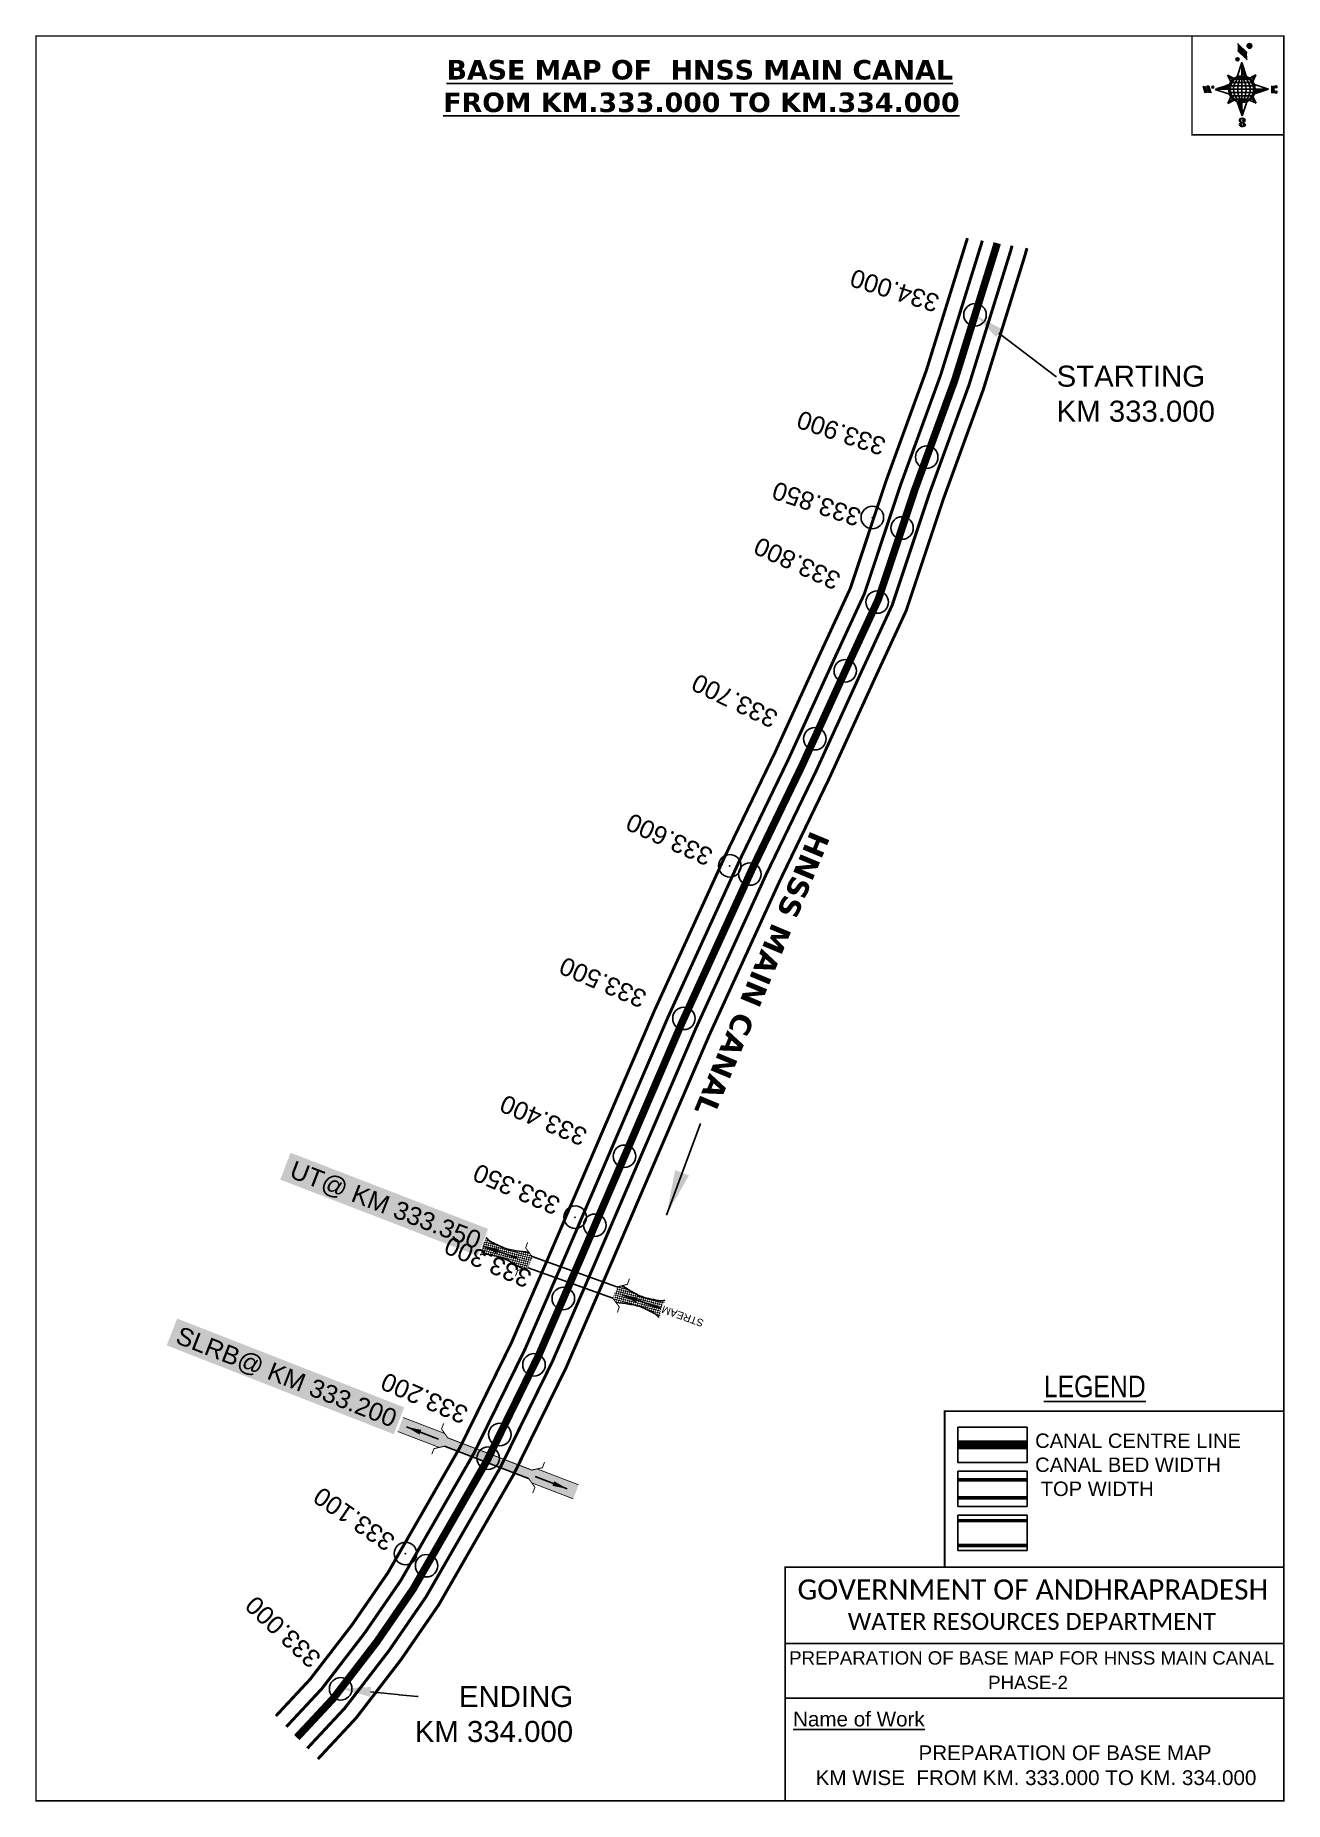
# Model space of a CAD drawing. Header units: inches. Extents: x 797048 to 797880, y 1566643 to 1567819.
import ezdxf
from ezdxf import colors
from ezdxf.entities.mleader import LeaderData, LeaderLine
from ezdxf.enums import TextEntityAlignment as Align
from ezdxf.math import Vec2, Vec3

# ---------------------------------------------------------------- set-up
doc = ezdxf.new("R2010")
doc.units = ezdxf.units.IN
doc.header["$LTSCALE"] = 15
doc.header["$MEASUREMENT"] = 0
doc.header["$PDMODE"] = 32
doc.header["$PDSIZE"] = 15
doc.linetypes.add('ACAD_ISO02W100', pattern=[15, 12, -3])
doc.linetypes.add('HIDDEN2', pattern=[0.1875, 0.125, -0.0625])
for name, color, linetype in [('AQUADUCT', 1, 'Continuous'), ('bord', 1, 'Continuous'), ('CANAL1', 7, 'Continuous'), ('CSMark', 72, 'Continuous'), ('DCBMS', 232, 'Continuous'), ('PAGE', 7, 'Continuous'), ('STRUCTURE', 5, 'Continuous'), ('TEXT', 6, 'Continuous')]:
    doc.layers.add(name, color=color, linetype=linetype)
doc.styles.add('ARIALN', font='ARIALN.TTF')
doc.styles.get("Standard").update_dxf_attribs({"font": 'arial.ttf'})
doc.dimstyles.get("Standard").update_dxf_attribs({"dimtxt": 20, "dimasz": 0.18, "dimexe": 0.18, "dimexo": 0.0625, "dimgap": 0.09, "dimtad": 0, "dimtih": 1, "dimtoh": 1, "dimdec": 4, "dimzin": 0, "dimdsep": 46, "dimtxsty": 'Standard', "dimcen": 0.09, "dimadec": 0, "dimazin": 0, "dimtfac": 1, "dimtdec": 4, "dimtofl": 0, "dimtmove": 0, "dimatfit": 3, "dimfxl": 1, "dimtolj": 1, "dimtzin": 0, "dimarcsym": 0})
pattern_1 = [(267.2971131487395, (-8720374.9383359, 50637915.13839893), (10.53672553373347, -0.4974314379093613), [])]
pattern_2 = [(357.2971131487395, (-8720374.9383359, 50637915.13839893), (0.4974314379093601, 10.53672553373348), [])]

# ---------------------------------------------------------------- blocks, each defined once
blk = doc.blocks.new('*X26')
at = {"color": 0, "linetype": 'Continuous'}
for p, q in [((6321.563175437702, 239.2074203663178), (6322.581924588794, 240.2261695174094)), ((6321.571094283617, 239.3921159075293), (6322.524536642279, 240.3455582661906)), ((6321.579013129532, 239.5768114487408), (6322.467148695763, 240.4649470149719)), ((6321.586931975447, 239.7615069899523), (6322.409760749248, 240.5843357637531)), ((6321.594850821361, 239.9462025311638), (6322.352372802732, 240.7037245125344)), ((6321.602769667276, 240.1308980723753), (6322.294984856217, 240.8231132613157)), ((6321.610688513191, 240.3155936135868), (6322.322610836808, 241.0275159372032)), ((6321.618607359106, 240.5002891547983), (6322.339575221931, 241.2212570176224)), ((6321.670405508729, 239.1378737420482), (6322.639312535309, 240.1067807686281)), ((6321.756101028845, 239.046792566867), (6322.694551492757, 239.9852430307802)), ((6321.767025283511, 240.8254837745006), (6322.356539607053, 241.4149980980416)), ((6321.841796548961, 238.9557113916858), (6322.784401525116, 239.8983163678416)), ((6321.927492069076, 238.8646302165046), (6322.874251557474, 239.8113897049031)), ((6322.013187589191, 238.7735490413234), (6322.964101589832, 239.7244630419646)), ((6322.075863133939, 241.3110983202248), (6322.373503992176, 241.6087391784607)), ((6322.098883109306, 238.6824678661422), (6323.053951622191, 239.637536379026)), ((6322.184578629423, 238.591386690961), (6323.143801654548, 239.5506097160875)), ((6322.270274149538, 238.5003055157798), (6323.233651686906, 239.463683053149)), ((6322.405772691616, 238.4590273625623), (6323.316199320379, 239.3694539913255)), ((6322.536564177177, 238.4130421528257), (6323.436926723143, 239.3134046987925)), ((6322.667355662737, 238.3670569430892), (6323.557654125907, 239.2573554062594)), ((6322.798147148297, 238.3210717333527), (6323.67838152867, 239.2013061137264)), ((6322.928938633857, 238.2750865236161), (6323.799108931434, 239.1452568211934)), ((6323.059730119417, 238.2291013138795), (6323.919836334197, 239.0892075286604)), ((6323.190521604977, 238.183116104143), (6324.040563736961, 239.0331582361274)), ((6323.334898284248, 238.1507160881169), (6324.161291139725, 238.9771089435944)), ((6323.500484499982, 238.1395256085544), (6324.282018542488, 238.9210596510615)), ((6323.666070715716, 238.1283351289918), (6324.389078986148, 238.8513433994243)), ((6323.83165693145, 238.1171446494292), (6324.558435473549, 238.8439231915289)), ((6324.097210919775, 238.2059219424567), (6324.727791960951, 238.8365029836336)), ((6324.341779298861, 238.2737136262468), (6324.897148448353, 238.8290827757383)), ((6324.586347677948, 238.341505310037), (6325.066504935754, 238.821662567843)), ((6324.830916057034, 238.4092969938271), (6325.235861423155, 238.8142423599477)), ((6325.075484436121, 238.4770886776172), (6325.405217910557, 238.8068221520524)), ((6325.401209342145, 238.6260368883443), (6325.574574397958, 238.7994019441571))]:
    blk.add_line(p, q, dxfattribs=at)
blk = doc.blocks.new('*X25')
at = {"color": 0, "linetype": 'Continuous'}
for p, q in [((6324.425409812192, 240.3018877878409), (6324.530098087213, 240.4065760628617)), ((6324.560821561592, 240.2605228419445), (6324.762767368324, 240.4624686486762)), ((6324.696233310992, 240.2191578960481), (6324.995436649435, 240.5183612344908)), ((6324.831645060392, 240.1777929501517), (6325.228105930546, 240.5742538203053)), ((6324.967056809793, 240.1364280042552), (6325.451206401633, 240.6205775960956)), ((6325.102468559193, 240.0950630583588), (6325.626700194168, 240.619294693334)), ((6325.231508829004, 240.0473266328736), (6325.802193986703, 240.6180117905725)), ((6325.335045025791, 239.9740861343645), (6325.976788801136, 240.6158299097086)), ((6325.438581222579, 239.9008456358553), (6326.100204563527, 240.5624689768027)), ((6325.542117419366, 239.8276051373462), (6326.223620325917, 240.5091080438968)), ((6325.645653616154, 239.754364638837), (6326.347036088308, 240.455747110991)), ((6325.749189812941, 239.6811241403279), (6326.470451850699, 240.4023861780851)), ((6325.852726009729, 239.6078836418188), (6326.593867613089, 240.3490252451792)), ((6325.951486090436, 239.5298670272285), (6326.71728337548, 240.2956643122733)), ((6326.036566250415, 239.4381704919113), (6326.840699137871, 240.2423033793674)), ((6326.121646410395, 239.346473956594), (6326.964114900262, 240.1889424464615)), ((6326.206726570374, 239.2547774212767), (6327.055858370612, 240.1039092215148)), ((6326.291806730354, 239.1630808859595), (6327.135785134496, 240.0070592901021)), ((6326.376886890333, 239.0713843506422), (6327.21571189838, 239.9102093586895)), ((6326.461967050313, 238.9796878153249), (6327.295638662264, 239.8133594272769)), ((6326.547047210292, 238.8879912800077), (6327.375565426148, 239.7165094958642)), ((6326.632127370272, 238.7962947446904), (6327.455492190032, 239.6196595644516)), ((6326.717207530251, 238.7045982093731), (6327.535418953916, 239.5228096330389)), ((6326.788410008449, 236.4777036487165), (6327.354219516036, 237.0435131563033)), ((6326.792225928501, 238.6028399123283), (6327.6153457178, 239.4259597016263)), ((6326.838137672734, 238.4719749612643), (6327.695272481684, 239.3291097702136)), ((6326.884049416966, 238.3411100102004), (6327.775199245568, 239.2322598388009)), ((6326.916746160023, 236.7828164955863), (6327.582476853365, 237.4485471889285)), ((6326.9299611612, 238.2102450591364), (6327.853734496604, 239.1340183945408)), ((6326.975872905432, 238.0793801080725), (6327.849127438164, 238.952634640804)), ((6327.003134980726, 237.9298654880686), (6327.844520379724, 238.7712508870673)), ((6327.012515933215, 237.7624697452613), (6327.839913321284, 238.5898671333306)), ((6327.021896885704, 237.5950740024541), (6327.835306262844, 238.4084833795939)), ((6327.031277838193, 237.4276782596467), (6327.830699204404, 238.2270996258572)), ((6327.040658790683, 237.2602825168395), (6327.826092145964, 238.0457158721205)), ((6327.045082311595, 237.087929342456), (6327.810734190693, 237.8535812215537))]:
    blk.add_line(p, q, dxfattribs=at)
blk = doc.blocks.new('H')
at = {"layer": 'bord', "extrusion": (0.0004278845142637609, 0.00479197890903182, 0.9999884268595202)}
h = blk.add_hatch(dxfattribs=at)
h.set_pattern_fill('LINE', color=8, scale=84.38768555040302, angle=-2.702886851260515, style=0)
h.set_pattern_definition(pattern_2)
h.paths.add_polyline_path([(-492.4668010775931, 785.5898788240738, -0.090992046448718), (-447.9625593584497, 775.2324968557805), (-486.4976985411486, 912.0312741750386)])
h = blk.add_hatch(dxfattribs=at)
h.set_pattern_fill('LINE', color=8, scale=84.38768555040302, angle=-92.70288685126052, style=0)
h.set_pattern_definition(pattern_1)
h.paths.add_polyline_path([(-624.8772989658173, 665.1175860036165, -0.09099204644210665), (-614.5199170010164, 709.6218277204316), (-751.3186943142209, 671.0866885515861)])
h = blk.add_hatch(dxfattribs=at)
h.set_pattern_fill('LINE', color=8, scale=84.38768555040302, angle=-2.702886851260515, style=0)
h.set_pattern_definition(pattern_2)
h.paths.add_polyline_path([(-504.4050061509479, 532.7070881242398, -0.090992046448718), (-548.909247870557, 543.064470092766), (-510.3741086877417, 406.2656927765347)])
h = blk.add_hatch(dxfattribs=at)
h.set_pattern_fill('LINE', color=8, scale=84.38768555040302, angle=-92.70288685126052, style=0)
h.set_pattern_definition(pattern_1)
h.paths.add_polyline_path([(-245.5531129193259, 647.210278397426), (-371.9945082624909, 653.17938094493, -0.09099204644878103), (-382.3518902289215, 608.6751392250881)])
at = {"layer": 'bord', "extrusion": (0.0004278845142637604, 0.00479197890903182, 0.9999884268595203)}
for p, q in [((-519.3860571105615, 1020.408509141766, -1216.824464901347), (-434.678793075087, 927.3084467682056, -1216.414571548796)), ((-516.2384251924814, 1087.08582315594, -1217.145331720205), (-431.5311611755169, 993.9857607749291, -1216.735438367611)), ((-538.2690597721958, 773.6536562892143, -1215.633927328097), (-487.0181812191731, 906.212239655666, -1216.291082326422)), ((-487.0181812191731, 906.212239655666, -1216.291082326422), (-492.9870239489828, 779.7722960542887, -1215.682623766277)), ((-487.0181812191731, 906.212239655666, -1216.291082326422), (-448.4827650671941, 769.4150330077391, -1215.652034309381)), ((-864.6667208376457, 700.9117660832126, -1215.145683569252), (-846.8602190883248, 637.7003116968554, -1214.850391321915)), ((-846.885899517627, 700.0723706756253, -1215.149269383754), (-829.079397758178, 636.8609162860084, -1214.853977136408)), ((-829.1050781964441, 699.2329752675723, -1215.152855198257), (-811.2985764592304, 636.0215208844747, -1214.857562950931)), ((-829.1050781964441, 699.2329752675723, -1215.152855198257), (-811.3242568973801, 698.393579858588, -1215.156441012743)), ((-811.3242568973801, 698.393579858588, -1215.156441012743), (-793.5177551378147, 635.1821254740935, -1214.861148765422)), ((-751.8386587080895, 665.2704204607289, -1215.023166955395), (-615.0399729244527, 703.8051171880215, -1215.266361263119)), ((-626.736305744329, 793.7732813858893, -1215.692487060367), (-566.811349663476, 760.1895317081362, -1215.557193835181)), ((-626.736305744329, 793.7732813858893, -1215.692487060367), (-584.1428260545363, 746.9596384149045, -1215.486379775655)), ((-598.946746484784, 730.9517588270828, -1215.4033350249), (-626.736305744329, 793.7732813858893, -1215.692487060367)), ((-421.3357812265749, 753.3219341966324, -1215.586531535218), (-358.5136001041974, 781.1110481221694, -1215.746578873753)), ((-358.5136001041974, 781.1110481221694, -1215.746578873753), (-405.3276889660046, 738.5181495659053, -1215.522440984547)), ((-358.5136001041974, 781.1110481221694, -1215.746578873753), (-392.0976094479556, 721.1868434431963, -1215.445049781629)), ((-378.6332729603746, 692.6448510554619, -1215.314036820931), (-246.0730746499612, 641.3942844460253, -1215.12516345687)), ((-213.4791469212505, 669.2951450282708, -1215.272811938016), (-216.710715676134, 600.8397693103179, -1214.943388670676)), ((-751.8386587080895, 665.2704204607289, -1215.023166955395), (-625.3972626964678, 659.3013864478562, -1215.048666080719)), ((-619.2784603905748, 614.0198538512923, -1214.834293591338), (-751.8386587080895, 665.2704204607289, -1215.023166955395)), ((-639.398133254319, 525.5536567845847, -1214.401751538512), (-605.8141239105607, 585.4778614635579, -1214.703280630637)), ((-639.398133254319, 525.5536567845847, -1214.401751538512), (-592.5840443923953, 568.1465553403832, -1214.625889427719)), ((-576.5759521321743, 553.3427707091905, -1214.561798877043), (-639.398133254319, 525.5536567845847, -1214.401751538512)), ((-510.8935521394596, 400.4524652508553, -1213.857248085843), (-549.4289682914387, 537.2496718976181, -1214.496296102879)), ((-459.6426735860878, 533.0110486173071, -1214.514403084168), (-510.8935521394596, 400.4524652508553, -1213.857248085843)), ((-504.9247094094171, 526.8924088519998, -1214.465706645989), (-510.8935521394596, 400.4524652508553, -1213.857248085843)), ((-371.1754276144202, 512.8914235194679, -1214.455843351893), (-431.1003836950404, 546.475173198618, -1214.591136577086)), ((-371.1754276144202, 512.8914235194679, -1214.455843351893), (-413.7689073036308, 559.7050664918497, -1214.661950636613)), ((-398.9649868734996, 575.7129460782744, -1214.74499538736), (-371.1754276144202, 512.8914235194679, -1214.455843351893)), ((-246.0730746499612, 641.3942844460253, -1215.12516345687), (-382.8717604242847, 602.859587718267, -1214.881969149149)), ((-372.5144706616993, 647.363318458898, -1215.099664331546), (-246.0730746499612, 641.3942844460253, -1215.12516345687)), ((-197.1518122339039, 599.9164343632292, -1214.947333066632), (-193.9202434780891, 668.3718100786209, -1215.276756333961))]:
    blk.add_line(p, q, dxfattribs=at)
at = {"layer": 'bord', "color": 8, "linetype": 'ByBlock', "extrusion": (0.0004278845142637604, 0.00479197890903182, 0.9999884268595203)}
for p, q in [((-375.037429585529, 679.1629559395369, -1215.250969739694), (-619.8901498829364, 690.7217333998997, -1215.201589898729)), ((-386.4701403837535, 711.3830894059502, -1215.400477790083), (-605.4730712235323, 721.7215742594562, -1215.35631111762)), ((-410.8462962137419, 744.2142448802479, -1215.547375515144), (-578.1125475389999, 752.110393114388, -1215.51364266185)), ((-492.9872379411827, 779.772306161467, -1215.682623723144), (-504.9247094094171, 526.8924088519998, -1214.465706645989)), ((-372.5145726100891, 647.3634304928128, -1215.099664824794), (-625.3973747401615, 659.3012845208868, -1215.048665544341)), ((-378.0217974673142, 615.9429816137999, -1214.946740470406), (-622.87451776542, 627.5017590741627, -1214.897360629442)), ((-392.4388761268347, 584.9431407540105, -1214.792019251512), (-611.441806967312, 595.2816256079823, -1214.747852579053)), ((-419.7993998112506, 554.5543218990788, -1214.634687707282), (-587.06565113744, 562.4504701336846, -1214.600954853988))]:
    blk.add_line(p, q, dxfattribs=at)
at = {"layer": 'bord', "extrusion": (0.0004278845142637604, 0.00479197890903182, 0.9999884268595203)}
for points, const_width, elevation in [([(-522.0131121619479, 959.550775259228), (-515.7175743466119, 1092.906934415961)], 1.60540055982536, -1212.142843617219), ([(-434.158262363472, 933.1277235058805), (-427.8627245295095, 1066.483882669366)], 1.60540055982536, -1212.142843617219), ([(-870.0736340994383, 707.00824508073), (-846.3658724653925, 705.889038352192)], 0.6421602239301444, -1212.142843617219), ([(-828.5594987093612, 642.676858191162), (-820.953748198869, 677.9586989512691)], 0.6421602239301444, -1212.142843617223), ([(-792.9978562549747, 640.9980480956772), (-781.589230506466, 693.9208092413096)], 0.6421602239301444, -1212.142843617218), ([(-222.7385766651839, 675.5731321041832), (-173.8413183107752, 673.2647682324088)], 0.7063762463231584, -1212.142843617221), ([(-828.5594987093612, 642.6768581911618), (-855.2307305332708, 643.935965762368)], 0.6421602239301444, -1212.142843617219), ([(-810.7786774830411, 641.8374531447001), (-784.1074456587239, 640.5783455765209)], 0.6421602239301444, -1212.142843617222), ([(-177.0730277270245, 604.8086065300355), (-225.9702860934822, 607.1169704015771)], 0.7063762463231584, -1212.142843617222), ([(-194.785239975681, 644.8497587676384), (-185.0057882997701, 644.3880859934699)], 0.7063762463231584, -1212.14284361722)]:
    blk.add_lwpolyline(points, dxfattribs=dict(at, const_width=const_width, elevation=elevation))
for points, const_width, elevation in [([(-413.6616245851993, 1073.140134249887, 1), (-397.6117714248124, 1057.729118476532, 1)], 22.25077962579039, -1212.14284361722), ([(-530.3419430367337, 949.5474510251247, 1), (-519.6420409089901, 939.2734405104861, 1)], 14.83385308386026, -1212.142843617223), ([(-775.9087905502321, 696.5833098740303, 1), (-769.4888492682775, 690.418903565154, 1)], 8.900311850316152, -1212.142843617216), ([(-180.1423226412179, 617.9784816729323, 1), (-173.0803872516442, 611.1976347345654, 1)], 9.790343035347762, -1212.142843617219), ([(-177.8339587833615, 666.8757400336997, 1), (-170.7720233739972, 660.0948930920731, 1)], 9.790343035347762, -1212.142843617223), ([(-489.8397168474219, 361.7280028313068, 1), (-498.0671858660056, 369.1142257457323, 1)], 11.05656073458609, -1212.142843617215), ([(-525.1949096693778, 321.5505605205689, 1), (-533.4223786795214, 328.9367834347616, 1)], 11.05656073458609, -1212.142843617218)]:
    blk.add_lwpolyline(points, format="xyb", close=True, dxfattribs=dict(at, const_width=const_width, elevation=elevation))
for points, elevation in [([(-537.0436544864716, 317.3909783906986), (-530.686771839954, 310.4778530870033), (-519.7848077441001, 306.8033377354246), (-504.8555995545785, 306.8996049665207), (-493.8614930827366, 309.9751672386152), (-486.3299612487816, 317.6739007300386), (-486.5193926708707, 325.7780890813514), (-490.6180678635317, 333.2605072774198), (-493.5031616341619, 336.2254691210802), (-502.816804350885, 340.8534958871466), (-522.4580017436219, 347.2728260433129), (-530.4257294404489, 351.5824209563287), (-533.6858260648524, 354.5525017987891), (-537.4013079778782, 362.629807892173), (-536.9549017110166, 373.3508360361672), (-530.0284934418471, 380.6827556172281), (-520.0052991440441, 384.0716307398478), (-503.5000552259427, 384.2213990291513), (-492.5323047870551, 379.8708521119993), (-487.1463343054379, 373.2710396641844)], -1212.142843617219), ([(-522.4539065143929, 347.5728294925347), (-526.1949835211592, 353.7751140225195), (-527.7518298353394, 360.6227161141025), (-527.9156661629893, 370.6019260344024), (-525.8991041315983, 375.4503632916039), (-521.3202371541029, 381.1640017041664), (-514.5251386848048, 384.3718976443916)], -1212.142843617221), ([(-504.8555995545785, 306.8996049665207), (-499.0047943263154, 312.3708361831504), (-496.9585419834797, 319.3942984564654), (-497.4612851235933, 326.5275708001649), (-501.2415295758961, 335.3559093211365), (-509.2361390522836, 343.1915685721062)], -1212.142843617219)]:
    blk.add_lwpolyline(points, dxfattribs=dict(at, elevation=elevation))
for centre, radius in [((-405.6366979898718, 1065.434626361347, -1212.142843617228), 22.25077962579068), ((-524.9919919744626, 944.4104457636145, -1212.142843617225), 14.83385308386045), ((-772.6988199003781, 693.5011067149355, -1212.142843617225), 8.900311850316273), ((-498.4359036135794, 659.1484834742021, -1212.142843617229), 126.5822129822759), ((-176.6113549475952, 614.5880582008385, -1212.142843617227), 9.7903430353479), ((-174.3029910778062, 663.4853165630027, -1212.142843617225), 9.7903430353479), ((-493.9534513636986, 365.4211142832808, -1212.142843617226), 11.05656073458623), ((-529.3086441806488, 325.2436719765011, -1212.142843617227), 11.05656073458623)]:
    blk.add_circle(centre, radius, dxfattribs=at)
at = {"layer": 'bord', "color": 8, "linetype": 'ByBlock', "extrusion": (0.0004278845142637604, 0.00479197890903182, 0.9999884268595203)}
for centre, radius, start, end in [((-481.5018944916621, 658.3490694805806, -1212.142843617225), 127.7124113124745, 94.925359787212, 259.6690604518324), ((-436.7958279077627, 656.2386032006533, -1212.142843617224), 140.8227119427793, 113.2864437035868, 241.3079765329169), ((-315.8862391595549, 650.5307512261786, -1212.142843617227), 222.3100112361417, 142.5891607921548, 212.0052594442485), ((-560.0761933124097, 662.0583738566748, -1212.142843617224), 140.8227119427793, 293.2864437035868, 61.30797653291689), ((-680.9857820597445, 667.7662258302183, -1212.142843617228), 222.3100112361417, 322.5891607921548, 32.00525944424854), ((-515.3701267285685, 659.9479075753505, -1212.142843617227), 127.7124113124745, 274.925359787212, 79.66906045183244)]:
    blk.add_arc(centre, radius, start, end, dxfattribs=at)
at = {"layer": 'bord', "extrusion": (0.0004278845142637604, 0.00479197890903182, 0.9999884268595203)}
for points in [[(-515.7175743148887, 1092.906934417125, -1212.142843617227), (-431.0104934413977, 999.8058030862261, -1212.142843617227), (-518.8653432401063, 1026.22885483189, -1212.142843617227), (-434.1582623484545, 933.1277235084416, -1212.142843617227)], [(-864.1466936911305, 706.7284433981881, -1212.142843617225), (-846.3658724649268, 705.889038353589, -1212.142843617225), (-846.34031992468, 643.5162632348297, -1212.142843617225), (-828.5594986876497, 642.6768581867381, -1212.142843617225)], [(-828.5850512369768, 705.049633307593, -1212.142843617229), (-810.804230031204, 704.2102282608984, -1212.142843617229), (-810.778677482168, 641.8374531481927, -1212.142843617229), (-792.9978562541016, 640.9980480994025, -1212.142843617229)], [(-193.4002216503151, 674.1881137788835, -1212.142843617225), (-196.6319310673212, 605.7319520774413, -1212.142843617225), (-212.9591249906118, 675.1114593302475, -1212.142843617225), (-216.1908344065701, 606.6552976257785, -1212.142843617225)]]:
    blk.add_solid(points, dxfattribs=at)
at = {"layer": 'bord', "extrusion": (0.0004278845142637604, 0.00479197890903182, 0.9999884268595203), "xscale": 7.977342409717546, "yscale": 7.977342408231451, "zscale": 7.977342408476333, "rotation": 138.0840426661453}
for name, p in [('*X25', (38300.50170925955, -31929.38484708802, -1212.14284361722)), ('*X26', (38314.39702652739, -31950.87734303279, -1212.142843617221))]:
    blk.add_blockref(name, p, dxfattribs=at)
blk = doc.blocks.new('SLB')
at = {"layer": 'STRUCTURE'}
h = blk.add_hatch(dxfattribs=at)
h.set_pattern_fill('DOTS', color=6, scale=20, angle=320.3722479339738, style=0)
h.set_pattern_definition([(320.3722479339738, (-159.4326987297973, -72.95644191955216), (1.278624159801223, 0.5641323053793466), [0, -1.25])])
h.paths.add_polyline_path([(769699.5186717048, 1706871.072614055), (769699.5186717047, 1706861.072614055), (769729.1055765299, 1706861.072614055), (769732.1055765299, 1706863.072614055), (769792.1055765299, 1706863.072614054), (769795.1055765299, 1706861.072614054), (769824.692481355, 1706861.072614054), (769824.6924813552, 1706871.072614054), (769795.10557653, 1706871.072614054), (769792.10557653, 1706869.072614054), (769732.10557653, 1706869.072614055), (769729.10557653, 1706871.072614055)])
at = {"layer": 'STRUCTURE', "color": 6, "linetype": 'ACAD_ISO02W100', "ltscale": 0.5, "const_width": 0.5}
for points in [[(769699.5186717048, 1706871.072614055), (769729.10557653, 1706871.072614055)], [(769795.10557653, 1706871.072614054), (769824.6924813552, 1706871.072614054)], [(769699.5186717047, 1706861.072614055), (769729.1055765299, 1706861.072614055)], [(769795.1055765299, 1706861.072614054), (769824.692481355, 1706861.072614054)]]:
    blk.add_lwpolyline(points, dxfattribs=at)
at = {"layer": 'STRUCTURE', "color": 6, "const_width": 0.6280741461245082}
for points in [[(769726.10557653, 1706877.072614055), (769726.10557653, 1706873.072614055), (769732.10557653, 1706869.072614055), (769792.10557653, 1706869.072614054), (769798.10557653, 1706873.072614054), (769798.10557653, 1706877.072614054)], [(769726.1055765299, 1706855.072614055), (769726.1055765299, 1706859.072614055), (769732.1055765299, 1706863.072614055), (769792.1055765299, 1706863.072614054), (769798.1055765299, 1706859.072614054), (769798.1055765299, 1706855.072614054)]]:
    blk.add_lwpolyline(points, dxfattribs=at)
at = {"layer": 'STRUCTURE', "color": 6}
blk.add_lwpolyline([(769732.1055765299, 1706863.072614055), (769792.1055765299, 1706863.072614054)], dxfattribs=at)
blk.add_lwpolyline([(769732.1055765299, 1706863.072614055), (769792.1055765299, 1706863.072614054)], dxfattribs=at)
at = {"layer": 'STRUCTURE', "color": 0}
blk.add_circle((769762.10557653, 1706866.072614054), 1.244237561477348, dxfattribs=at)
for points in [[(769703.7546974146, 1706866.04706475), (769726.6638708343, 1706866.04706475)], [(769818.6333223742, 1706865.844362141), (769795.7241489545, 1706865.844362142)]]:
    blk.add_leader(points, dimstyle='Standard', override={"dimasz": 10, "dimgap": 0.09, "dimtad": 0}, dxfattribs=at)
blk = doc.blocks.new('UT')
at = {"layer": 'STRUCTURE'}
h = blk.add_hatch(dxfattribs=at)
h.set_pattern_fill('DASH', color=150, scale=7.999999999999998, angle=-39.62775206685995, style=0)
h.set_pattern_definition([(320.37224793314, (-4370.464045089087, -6260.881149863359), (1.408001531132492, 0.1324072820072919), [0.9999999999999998, -0.9999999999999998])])
h.paths.add_polyline_path([(765162.9675066409, 1700681.885966053), (765165.5706946704, 1700680.616418319), (765167.2115574566, 1700680.268093512), (765169.1204505624, 1700680.006090325), (765172.4158343371, 1700679.627599867), (765176.4119631688, 1700679.345266073), (765179.5041916154, 1700679.470832215), (765183.0623928958, 1700679.941976878), (765187.653863331, 1700680.880728189), (765188.8854408305, 1700681.172290679), (765193.0594222734, 1700682.222896261), (765196.0594222734, 1700680.222896261), (765196.0594222732, 1700672.222896261), (765193.059422273, 1700670.222896261), (765190.5057321201, 1700670.796857346), (765188.1290725247, 1700671.306258218), (765185.4941448105, 1700671.815650651), (765183.6163483107, 1700672.12764564), (765180.9986007552, 1700672.46166047), (765180.3290960666, 1700672.523134715), (765178.4873260654, 1700672.631123998), (765176.6762091704, 1700672.636509361), (765174.5831391418, 1700672.500406373), (765172.534028191, 1700672.254105192), (765170.4159507004, 1700671.954846333), (765168.4528082367, 1700671.66088667), (765166.101004961, 1700671.20675446), (765164.9649718658, 1700670.843101195), (765162.9701249787, 1700669.702226759)])
h.paths.add_polyline_path([(765259.0594222734, 1700682.22289626), (765256.0594222734, 1700680.22289626), (765256.0594222732, 1700672.22289626), (765259.0594222732, 1700670.22289626), (765261.9351070337, 1700670.954361328), (765264.4002490969, 1700671.550062475), (765266.3788792096, 1700671.989210923), (765269.093032495, 1700672.510050664), (765272.6518334274, 1700672.97822495), (765276.0687944656, 1700673.093904169), (765278.5781092133, 1700672.933545554), (765281.1683763347, 1700672.653460775), (765283.8680040132, 1700672.3279393), (765286.4420291914, 1700671.859000532), (765287.9990189318, 1700671.256817373), (765289.1513379057, 1700670.559826468), (765289.1487195679, 1700682.743565763), (765287.5893077053, 1700681.791647122), (765285.7373813264, 1700681.170064355), (765283.0007571635, 1700680.681356852), (765281.1888035367, 1700680.417637402), (765276.6898998322, 1700679.872435108), (765272.6690061819, 1700679.859315587), (765268.7030904231, 1700680.287947755), (765264.817948322, 1700680.971872088), (765261.162969874, 1700681.748857019)])
at = {"layer": 'STRUCTURE', "color": 150, "const_width": 0.6280741461245082}
for points in [[(765190.0594222734, 1700688.222896261), (765190.0594222734, 1700684.222896261), (765196.0594222734, 1700680.222896261), (765256.0594222734, 1700680.22289626), (765262.0594222734, 1700684.22289626), (765262.0594222734, 1700688.22289626)], [(765190.0594222732, 1700664.222896261), (765190.0594222732, 1700668.222896261), (765196.0594222732, 1700672.222896261), (765256.0594222732, 1700672.22289626), (765262.0594222732, 1700668.22289626), (765262.0594222732, 1700664.22289626)]]:
    blk.add_lwpolyline(points, dxfattribs=at)
at = {"layer": 'STRUCTURE', "color": 150}
for points in [[(765196.0594222734, 1700680.222896261), (765256.0594222734, 1700680.22289626)], [(765196.0594222732, 1700672.222896261), (765256.0594222732, 1700672.22289626)], [(765196.0594222732, 1700672.222896261), (765256.0594222732, 1700672.22289626)]]:
    blk.add_lwpolyline(points, dxfattribs=at)
at = {"layer": 'STRUCTURE', "color": 0}
blk.add_circle((765226.0594222733, 1700676.222896261), 1.88981828804203, dxfattribs=at)
at = {"layer": 'STRUCTURE', "color": 150}
for points in [[(765162.9675066409, 1700681.885966053), (765164.358628801, 1700681.068441708), (765167.8770977717, 1700680.169164927), (765171.232134209, 1700679.760402754), (765176.060009073, 1700679.351640581), (765184.7336071001, 1700680.250917361), (765193.0594222735, 1700682.222896261)], [(765289.1487195679, 1700682.743565763), (765287.7814574724, 1700681.886733643), (765284.290041913, 1700680.887563977), (765280.948015412, 1700680.383366718), (765276.1337485436, 1700679.837201234), (765267.4380478043, 1700680.488960477), (765259.0594222734, 1700682.22289626)], [(765162.9701249787, 1700669.702226759), (765164.3373870743, 1700670.559058879), (765167.8288026336, 1700671.558228544), (765171.1708291346, 1700672.062425803), (765175.985096003, 1700672.608591288), (765184.6807967423, 1700671.956832044), (765193.0594222732, 1700670.222896261)], [(765289.1513379057, 1700670.559826468), (765287.7602157457, 1700671.377350814), (765284.2417467749, 1700672.276627594), (765280.8867103376, 1700672.685389768), (765276.0588354736, 1700673.09415194), (765267.3852374465, 1700672.19487516), (765259.0594222731, 1700670.22289626)]]:
    blk.add_spline(points, degree=3, dxfattribs=at)
at = {"layer": 'STRUCTURE', "color": 0}
blk.add_text('STREAM', height=5, dxfattribs=at).set_placement((765148.2464563532, 1700675.806984554), align=Align.MIDDLE_CENTER)
for points in [[(765190.8848369633, 1700675.966282922), (765164.2099887003, 1700675.833849112)], [(765289.2568244911, 1700676.692727373), (765265.4033313843, 1700676.382461722)]]:
    blk.add_leader(points, dimstyle='Standard', override={"dimasz": 10, "dimgap": 0.09, "dimtad": 0}, dxfattribs=at)

msp = doc.modelspace()

# ---------------------------------------------------------------- linework, layer by layer
at = {"layer": 'CANAL1', "color": 200, "const_width": 2}
for points in [[(797207.6989515036, 1566699.799167359), (797230.6353613088, 1566724.410429592), (797258.7490328051, 1566760.951183974), (797282.3792481979, 1566795.288005612), (797330.737802178, 1566879.44810109), (797364.595520601, 1566948.381477835), (797387.3458686103, 1567000.850897027), (797459.6811919484, 1567169.182314678), (797507.1290516283, 1567273.064375693), (797540.2060643085, 1567341.59888891), (797570.3926389847, 1567407.729052114), (797590.3014415543, 1567450.774361103), (797614.4353320778, 1567523.247298724), (797640.9600199322, 1567595.987398499), (797668.3219697789, 1567684.073714712)], [(797235.6771570215, 1566671.150116391), (797261.1859336892, 1566698.521583728), (797291.0986605624, 1566737.400660968), (797316.251725937, 1566773.950320166), (797366.067719974, 1566860.64684993), (797400.9168490132, 1566931.598711225), (797424.0705958977, 1566984.998494413), (797496.2533187197, 1567152.974795642), (797543.3372504099, 1567256.060074887), (797576.4162435196, 1567324.59869149), (797606.7394509373, 1567391.028178005), (797627.5456162997, 1567436.013697037), (797652.2081210262, 1567510.074038236), (797678.8718017918, 1567583.195305861), (797706.8025800622, 1567673.112851233), (797707.938755827, 1567677.385102993)]]:
    msp.add_lwpolyline(points, dxfattribs=at)
at = {"layer": 'CANAL1', "color": 5, "const_width": 2}
for points in [[(797214.6935028832, 1566692.636904617), (797238.2730044039, 1566717.938218126), (797266.8364397433, 1566755.063553221), (797290.8473676334, 1566789.953584252), (797339.570281627, 1566874.7477883), (797373.6758527041, 1566944.185786183), (797396.5270504322, 1566996.887796373), (797468.8242236412, 1567165.130434919), (797516.1811013237, 1567268.813300492), (797549.2586091113, 1567337.348839555), (797579.4793419729, 1567403.553833587), (797599.6124852407, 1567447.084195086), (797623.8785293149, 1567519.953983602), (797650.4379653971, 1567592.78937534), (797677.9693647939, 1567681.421200434), (797678.2299167108, 1567682.400928589)], [(797228.682605642, 1566678.312379133), (797253.5482905941, 1566704.993795194), (797283.0112536227, 1566743.288291719), (797307.7836065025, 1566779.284741528), (797357.235240525, 1566865.34716272), (797391.8365169101, 1566935.794402877), (797414.8894140759, 1566988.961595067), (797487.1102870269, 1567157.026675401), (797534.2852007145, 1567260.311150089), (797567.3636987169, 1567328.848740845), (797597.6527479491, 1567395.203396533), (797618.2345726134, 1567439.703863054), (797642.7649237891, 1567513.367353358), (797669.3938563269, 1567586.393329021), (797697.1915083061, 1567675.882300966), (797698.0358094549, 1567679.057044858)]]:
    msp.add_lwpolyline(points, dxfattribs=at)
at = {"layer": 'CANAL1', "color": 1, "linetype": 'HIDDEN2', "ltscale": 8, "const_width": 5}
msp.add_lwpolyline([(797221.6880542625, 1566685.474641875), (797245.910647499, 1566711.46600666), (797274.923846683, 1566749.17592247), (797299.3154870679, 1566784.61916289), (797348.402761076, 1566870.04747551), (797349.1375931064, 1566871.543573167), (797382.756184807, 1566939.99009453), (797405.708232254, 1566992.92469572), (797425.0108354477, 1567037.843753381), (797477.967255334, 1567161.07855516), (797525.2331510191, 1567264.56222529), (797558.3111539141, 1567333.0987902), (797588.566044961, 1567399.37861506), (797608.923528927, 1567443.39402907), (797633.321726552, 1567516.66066848), (797659.915910862, 1567589.59135218), (797687.58043655, 1567678.6517507), (797688.1328630828, 1567680.728986723)], dxfattribs=at)
at = {"layer": 'CANAL1', "color": 1, "linetype": 'HIDDEN2', "ltscale": 100, "const_width": 6, "elevation": -0.3553708883178652}
msp.add_lwpolyline([(797708.017220733, 1566880.388277434), (797661.98338384, 1566880.388277434)], dxfattribs=at)
at = {"layer": 'CANAL1', "color": 5, "const_width": 2.4, "elevation": -0.3553708883178652}
for points in [[(797708.017220733, 1566857.121799151), (797661.98338384, 1566857.121799151)], [(797708.017220733, 1566845.121799151), (797661.98338384, 1566845.121799151)]]:
    msp.add_lwpolyline(points, dxfattribs=at)
at = {"layer": 'CANAL1', "color": 200, "const_width": 2.4, "elevation": -0.3553708883178652}
for points in [[(797708.017220733, 1566829.905280968), (797661.98338384, 1566829.905280968)], [(797708.017220733, 1566813.417906365), (797661.98338384, 1566813.417906365)]]:
    msp.add_lwpolyline(points, dxfattribs=at)
at = {"layer": 'CSMark', "color": 3}
for p in [(797673.3820279138, 1567632.942818411), (797641.1990438754, 1567538.263065885), (797605, 1567498), (797624.7876199045, 1567491.03314779), (797608.1414229714, 1567441.703018653), (797586.9657652121, 1567395.872859203), (797566.7015985331, 1567350.687199778), (797510, 1567266), (797523.3999401606, 1567260.548604369), (797479.5016785588, 1567164.438012217), (797439.944008769, 1567072.594717629), (797407, 1567032), (797420.203489596, 1567026.656586379), (797399.1711888649, 1566977.84822877), (797379.6375527014, 1566933.640645959), (797356.8497343572, 1566887.245279103), (797349.1375931063, 1566871.543573167), (797294, 1566808), (797308.1111685211, 1566799.926597252), (797250.8790263807, 1566717.923658853)]:
    msp.add_point(p, dxfattribs=at)
at = {"layer": 'PAGE', "const_width": 1}
msp.add_lwpolyline([(797879.0138171901, 1566643.371549223), (797879.0138171901, 1567818.642977795), (797048.0138171901, 1567818.642977795), (797048.0138171901, 1566643.371549223), (797879.0138171901, 1566643.371549223)], dxfattribs=at)
at = {"layer": 'PAGE'}
for points, const_width in [([(797879.0138171901, 1567818.642977795), (797817.9190241736, 1567818.642977795), (797817.9190241736, 1567752.894071556), (797879.0138171901, 1567752.894071556)], 1), ([(797653.1755628966, 1566902.8163967), (797879.0138171901, 1566902.8163967), (797879.0138171901, 1566799.01329449), (797653.1755628966, 1566799.01329449)], 1.2), ([(797546.8691341885, 1566799.01329449), (797879.0138171901, 1566799.01329449), (797879.0138171901, 1566643.371549223), (797546.8691341885, 1566643.371549223)], 1.2)]:
    msp.add_lwpolyline(points, close=True, dxfattribs=dict(at, const_width=const_width))
at = {"layer": 'PAGE', "elevation": -0.3553708883178652}
for points in [[(797661.98338384, 1566892.147062834), (797708.017220733, 1566892.147062834), (797708.017220733, 1566868.629492034), (797661.98338384, 1566868.629492034)], [(797661.98338384, 1566862.880584551), (797708.017220733, 1566862.880584551), (797708.017220733, 1566839.363013751), (797661.98338384, 1566839.363013751)], [(797661.98338384, 1566833.614106268), (797708.017220733, 1566833.614106268), (797708.017220733, 1566810.096535468), (797661.98338384, 1566810.096535468)]]:
    msp.add_lwpolyline(points, close=True, dxfattribs=at)
at = {"layer": 'PAGE'}
for points in [[(797546.8691341885, 1566748.026473656), (797879.0138171901, 1566748.026473656)], [(797546.8691341885, 1566711.666445506), (797879.0138171901, 1566711.666445506)]]:
    msp.add_lwpolyline(points, dxfattribs=at)

# ---------------------------------------------------------------- block references
at = {"layer": 'AQUADUCT', "color": 1, "xscale": 0.0703495379661093, "yscale": 0.07034953800030053, "zscale": 0.07034953795990817, "rotation": 3.078330607406165}
msp.add_blockref('H', (797888.6312787925, 1567739.234595716, 85.37877273951607), dxfattribs=at)
at = {"layer": 'STRUCTURE', "color": 0}
for name, p, rotation in [('UT', (2091864.55633394, 2909469.351982503), 160.2687841366431), ('SLB', (-532486.9050704722, 248743.4812607782), 339.0210807456085)]:
    msp.add_blockref(name, p, dxfattribs=dict(at, rotation=rotation))

# ---------------------------------------------------------------- texts
at = {"layer": 'CANAL1', "insert": (797577.3655469924, 1567285.641144191), "char_height": 14, "width": 205.1285829415715, "attachment_point": 1, "rotation": 247.37952838151458}
msp.add_mtext('\\pi0.96322;{\\fVerdana|b1|i0|c0|p34;HNSS MAIN CANAL}', dxfattribs=at)
at = {"layer": 'CSMark', "color": 1}
for s, rotation, p in [('334.000', 162.7438164524525, (797648.7762139107, 1567640.150207969)), ('333.900', 161.581954236128, (797612.9888509951, 1567544.703465272)), ('333.850', 161.581954236128, (797596.5774270241, 1567497.473547178)), ('333.800', 155.4646239225021, (797582.4587933982, 1567454.794690289)), ('333.700', 154.2365121372365, (797540.5373312882, 1567362.734776913)), ('333.600', 155.4515725600538, (797497.3153332825, 1567270.986006141)), ('333.500', 156.7458502144097, (797453.3073651851, 1567176.427676326)), ('333.400', 156.7458502144097, (797413.7496953954, 1567084.584381738)), ('333.350', 156.7458502164819, (797395.8444472738, 1567038.661735039)), ('333.300', 156.5588043931668, (797376.7289706327, 1566990.000611367)), ('333.200', 156.5588043931668, (797334.407516125, 1566899.3976617)), ('333.100', 145.4646865630051, (797284.7523881563, 1566813.753021897)), ('333.000', 137.0173913803711, (797234.6120831288, 1566735.138829131))]:
    msp.add_text(s, height=12, rotation=rotation, dxfattribs=at).set_placement(p, align=Align.MIDDLE_LEFT)
at = {"layer": 'PAGE', "extrusion": (0.000201441454039347, 0.004806825185374127, 0.9999884268595203), "style": 'ARIALN'}
msp.add_text('%%ULEGEND', height=14.4, rotation=359.9999445040718, dxfattribs=at).set_placement((797753.1127476112, 1566900.472263664, 7692.607931431966), align=Align.MIDDLE)
at = {"layer": 'PAGE', "extrusion": (0.000201441454039347, 0.004806825185374127, 0.9999884268595202)}
msp.add_text('PREPARATION OF BASE MAP FOR HNSS MAIN CANAL', height=8.877830072559751, rotation=359.9999445040718, dxfattribs=at).set_placement((797549.5566328176, 1566715.200919512, 7691.676348592077))
msp.add_text('PHASE-2', height=8.877830072559751, rotation=359.9999445040718, dxfattribs=at).set_placement((797708.6777053276, 1566703.289092699, 7691.625573003835), align=Align.MIDDLE_CENTER)
at = {"layer": 'PAGE', "extrusion": (0.000201441454039347, 0.004806825185374127, 0.9999884268595203)}
msp.add_text('%%UName of Work', height=9.8219646373423, rotation=359.9999445040718, dxfattribs=at).set_placement((797552.1717594744, 1566674.026905681, 7690.34005980256))
for s, p in [('PREPARATION OF BASE MAP', (797733.3070139745, 1566656.459180972, 7690.418232955382)), ('KM WISE  FROM KM. 333.000 TO KM. 334.000', (797713.9947444344, 1566639.884771777, 7690.416012276802))]:
    msp.add_text(s, height=9.8219646373423, rotation=359.9999445040718, dxfattribs=at).set_placement(p, align=Align.MIDDLE_CENTER)
at = {"layer": 'PAGE', "extrusion": (0.000201441454039347, 0.004806825185374127, 0.9999884268595202), "insert": (797713.4249572553, 1566887.960464876, -0.3553708883789833), "char_height": 9.6, "width": 168.9258567496319, "attachment_point": 1, "text_direction": (0.9999999797106701, -9.685754780674108e-07, -0.00020143912546253)}
msp.add_mtext('CANAL CENTRE LINE CANAL BED WIDTH {\\H2.3717x; }\\P TOP WIDTH{\\H1.9152x; }', dxfattribs=at)
at = {"layer": 'PAGE', "extrusion": (0.000201441454039347, 0.004806825185374128, 0.9999884268595202), "insert": (797551.5607191422, 1566790.802572612, -1.317765563392366), "char_height": 10.05860156697303, "width": 321.2760849365663, "attachment_point": 1, "text_direction": (0.9999999797106702, -9.68575478067411e-07, -0.00020143912546253)}
msp.add_mtext('\\pi3.5885;{\\fCalibri|b0|i0|c0|p34;\\H1.3333x;GOVERNMENT OF ANDHRAPRADESH\\P\\pi37.073;\\H0.83998x;WATER RESOURCES DEPARTMENT}', dxfattribs=at)
at = {"layer": 'STRUCTURE', "color": 5, "char_height": 12, "attachment_point": 1, "bg_fill": 1, "box_fill_scale": 1.3, "bg_fill_color": 7, "bg_fill_true_color": 16777215, "bg_fill_transparency": 4390977}
for s, insert, width, rotation in [('\\pi0.71894;UT@ KM 333.350', (797219.6022105812, 1567070.293283787), 133.7407366984991, 338.9077811874098), ('\\pi0.43653;SLRB@ KM 333.200', (797144.0337392911, 1566959.888634658), 155.1868485675305, 338.6316411973746)]:
    msp.add_mtext(s, dxfattribs=dict(at, insert=insert, width=width, rotation=rotation))
at = {"layer": 'TEXT', "color": 1, "insert": (797299.6784735126, 1567802.720568359), "char_height": 13, "width": 379.8257267044024, "attachment_point": 1}
msp.add_mtext('\\pi21.755;{\\fVerdana|b1|i0|c0|p34;\\LBASE MAP OF  HNSS MAIN CANAL \\P\\pi19.564;FROM KM.333.000 TO KM.334.000}', dxfattribs=at)

# ---------------------------------------------------------------- leaders
at = {"layer": 'CANAL1'}
msp.add_leader([(797467.8680060279, 1567033.484233207), (797490.461461128, 1567094.481600228)], dimstyle='Standard', override={"dimasz": 30, "dimgap": 0.09, "dimtad": 0}, dxfattribs=at)
at = {"layer": 'DCBMS', "color": 5}
ml = msp.add_multileader_mtext('Standard', dxfattribs=at)
ml.set_content('STARTING\\PKM 333.000', color=5)
ml.set_leader_properties()
ml.build(insert=Vec2(0, 0))
ml.multileader.update_dxf_attribs({"dogleg_length": 0.36, "arrow_head_size": 20})
ctx = ml.context
ctx.base_point, ctx.char_height, ctx.arrow_head_size, ctx.landing_gap_size, ctx.plane_origin = Vec3(797727.6378341748, 1567592.024912643), 14, 20, 0.09, Vec3(797898.5259591105, 1567664.800115929)
notes = []
notes.append((ctx, [(1, (1, 1, 0), (797727.2778341748, 1567592.024912643), (1, 0), 0.36, [(0, [(797673.3820279138, 1567632.942818411)], 0, [])])]))
ctx.mtext.insert, ctx.mtext.flow_direction = Vec3(797727.7278341748, 1567599.149059983), 5
for ctx, leaders in notes:
    for number, flags, end, landing, length, lines in leaders:
        leader = LeaderData()
        leader.index, (leader.has_last_leader_line, leader.has_dogleg_vector, leader.attachment_direction) = number, flags
        leader.last_leader_point, leader.dogleg_vector, leader.dogleg_length = Vec3(end), Vec3(landing), length
        for number, points, colour, breaks in lines:
            line = LeaderLine()
            line.index, line.vertices, line.color, line.breaks = number, Vec3.list(points), colors.encode_raw_color(colour), breaks
            leader.lines.append(line)
        ctx.leaders.append(leader)

# ---------------------------------------------------------------- next in the draw order: leaders
ml = msp.add_multileader_mtext('Standard', dxfattribs=at)
ml.set_content('ENDING \\PKM 334.000', color=5)
ml.set_leader_properties()
ml.build(insert=Vec2(0, 0))
ml.multileader.update_dxf_attribs({"dogleg_length": 0.36, "arrow_head_size": 20})
ctx = ml.context
ctx.base_point, ctx.char_height, ctx.arrow_head_size, ctx.landing_gap_size, ctx.plane_origin = Vec3(797302.4920745763, 1566712.740509319), 14, 20, 0.09, Vec3(797446.1779627778, 1566925.073072696)
ctx.text_align_type = 2
notes = []
notes.append((ctx, [(1, (1, 1, 0), (797302.1320745763, 1566712.740509319), (1, 0), 0.36, [(0, [(797250.8790263807, 1566717.923658853)], 0, [])])]))
ctx.mtext.insert, ctx.mtext.width, ctx.mtext.alignment, ctx.mtext.flow_direction = Vec3(797405.6816652993, 1566719.864656659), 109.0491573130537, 3, 5
ctx.mtext.has_bg_fill, ctx.mtext.bg_color, ctx.mtext.bg_scale_factor, ctx.mtext.bg_transparency, ctx.mtext.use_window_bg_color = 1, -1027028792, 1.5, 0, 1
for ctx, leaders in notes:
    for number, flags, end, landing, length, lines in leaders:
        leader = LeaderData()
        leader.index, (leader.has_last_leader_line, leader.has_dogleg_vector, leader.attachment_direction) = number, flags
        leader.last_leader_point, leader.dogleg_vector, leader.dogleg_length = Vec3(end), Vec3(landing), length
        for number, points, colour, breaks in lines:
            line = LeaderLine()
            line.index, line.vertices, line.color, line.breaks = number, Vec3.list(points), colors.encode_raw_color(colour), breaks
            leader.lines.append(line)
        ctx.leaders.append(leader)

doc.saveas('drawing.dxf')
